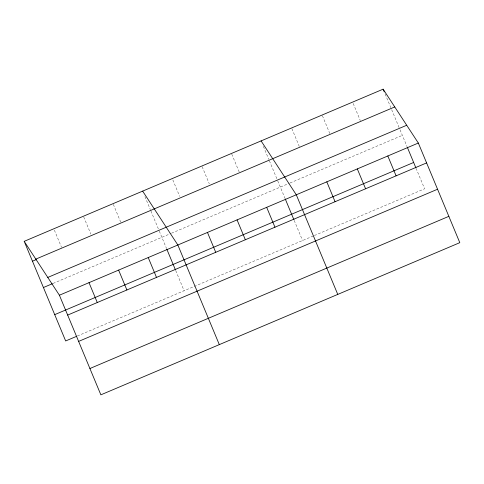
<?xml version="1.0" encoding="UTF-8"?>
<svg xmlns="http://www.w3.org/2000/svg" width="484" height="484" viewBox="0 0 484 484"><rect width="100%" height="100%" fill="white"/><g stroke="black" fill="none" stroke-linecap="round" stroke-linejoin="round"><path stroke-width="0.36" stroke-dasharray="2.42 1.81" d="M53.065 283.436L170.828 233.512M171.517 233.221L289.335 183.267M290.031 182.976L402.361 135.351M77.373 335.993L313.656 235.823M314.352 235.526L424.601 188.784L416.24 168.704M385.131 93.963L390.836 107.66M391.689 109.723L399.766 129.119M400.05 129.809L406.99 146.477M353.193 103.467L360.326 120.595M322.398 115.718L329.816 133.53M291.888 128.653L299.306 146.464M263.375 146.386L268.795 159.399M269.364 160.773L277.441 180.163M277.725 180.859L284.955 198.216M294.205 220.438L302.567 240.524M231.769 154.142L239.187 171.953M202.155 166.696L209.288 183.823M172.83 179.933L179.673 196.377M144.928 196.601L150.349 209.62M150.917 210.988L158.994 230.384M159.278 231.074L166.502 248.431M175.759 270.659L184.12 290.745M113.323 204.357L120.734 222.174M83.708 216.911L90.841 234.044M54.383 230.154L61.51 247.282"/><path stroke-width="0.73" d="M24.2 241.334L383.134 89.165L418.333 143.04L459.8 242.666L100.866 394.835L59.399 295.216L24.2 241.334L65.667 340.96L76.69 336.289M35.816 259.115L394.75 106.946M32.47 261.203L36.602 259.454M47.783 277.435L406.717 125.259M43.427 287.526L52.381 283.727M59.399 295.216L418.333 143.04M54.716 314.642L413.645 162.467M67.669 315.084L426.604 162.908M78.626 341.401L437.56 189.232M89.909 368.518L448.843 216.348M261.094 140.905L296.293 194.78L337.765 294.405M142.647 191.119L177.846 244.995L219.312 344.62M383.134 89.165L384.272 91.906M407.28 147.172L415.956 168.008M387.823 155.975L396.094 175.843M357.313 168.91L365.583 188.778M326.803 181.845L335.073 201.713M285.239 198.912L293.915 219.748M266.684 207.333L274.954 227.202M237.069 219.887L245.34 239.755M207.461 232.441L215.731 252.309M166.792 249.127L175.468 269.963M148.231 257.548L156.507 277.423M118.622 270.102L126.893 289.976M89.008 282.662L97.278 302.53"/></g></svg>
